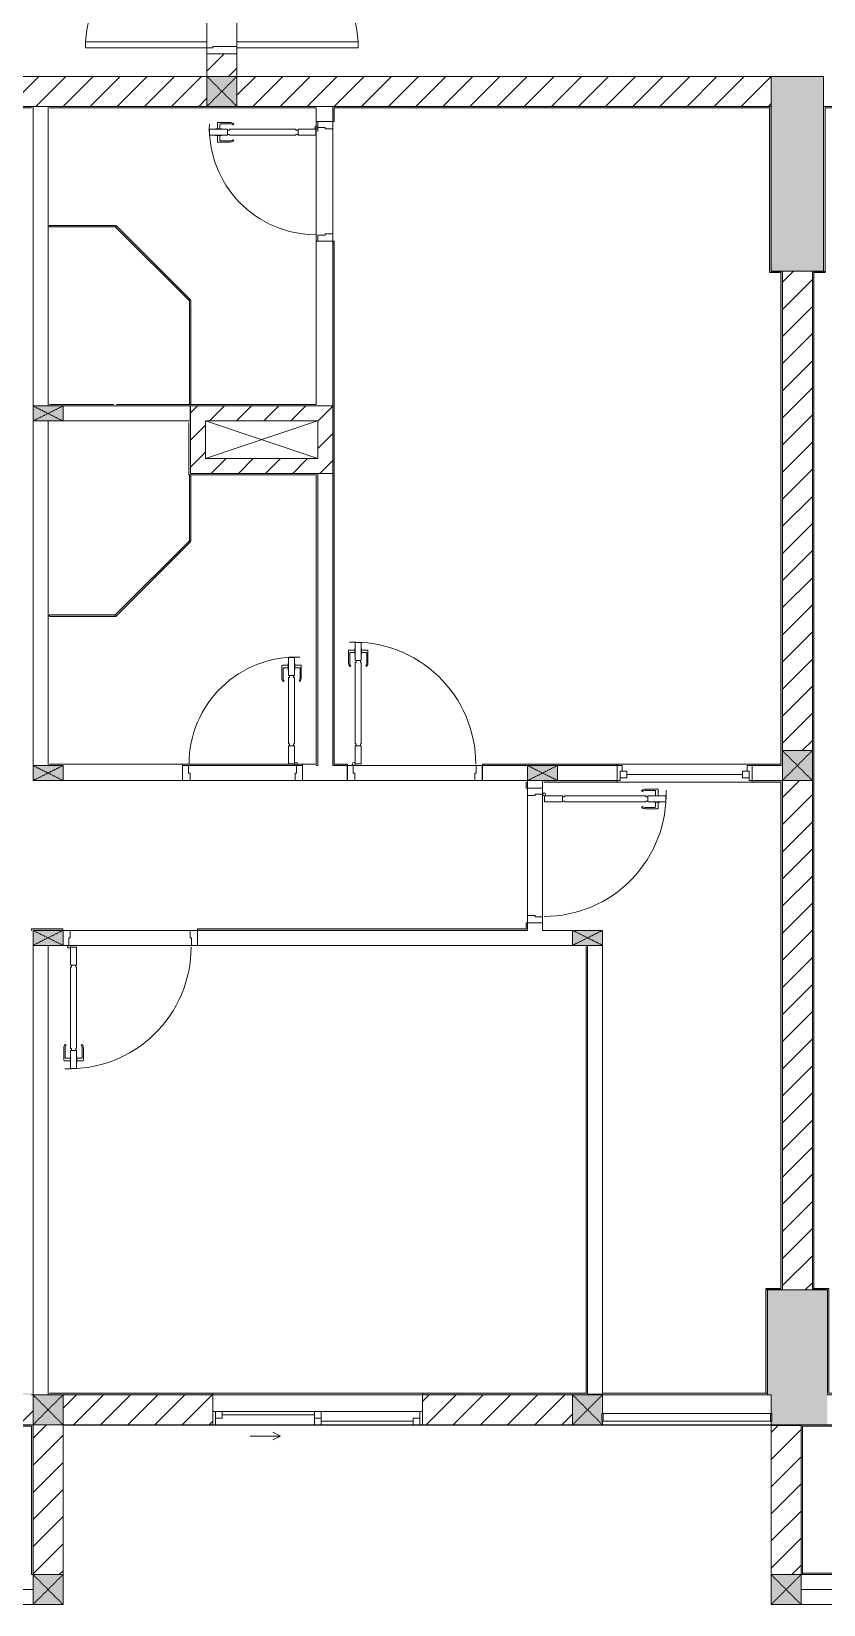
# Model space of a CAD drawing. Header units: millimetres. Extents: x 31499 to 223976, y 3719 to 80291.
# Drawn here: x 199664 to 204949, y 23337 to 33837 of the extents above; entities that cross this region are included whole.
import ezdxf

# ---------------------------------------------------------------- set-up
doc = ezdxf.new("R2010")
doc.units = ezdxf.units.MM
doc.linetypes.add('IMPORT-Dash _2_', pattern=[6, 3, -3])
for name, color, linetype, lineweight in [('0-2', 170, 'Continuous', 9), ('A-DETL-GENF-7', 170, 'Continuous', 9), ('A-DOOR-2', 170, 'Continuous', 9), ('A-DOOR-FRAM-2', 170, 'Continuous', 9), ('A-FLOR-1', 170, 'Continuous', 9), ('A-FLOR-HRAL-6', 170, 'Continuous', 9), ('A-GLAZ-5', 170, 'Continuous', 9), ('A-GLAZ-CURT-3', 170, 'Continuous', 9), ('A-WALL-1', 170, 'Continuous', 9), ('A-WALL-PATT-3', 170, 'Continuous', 9), ('A_1404_dwg-1', 170, 'Continuous', 9), ('I-WALL', 170, 'Continuous', 9), ('I-WALL-1', 170, 'Continuous', 9), ('S-COLS-1', 170, 'Continuous', 9), ('S-COLS-12', 170, 'IMPORT-Dash _2_', 9), ('S-COLS-2', 170, 'Continuous', 9), ('S-COLS-4', 170, 'Continuous', 9), ('S-COLS-HDLN-1', 170, 'IMPORT-Dash _2_', 9)]:
    doc.layers.add(name, color=color, linetype=linetype, lineweight=lineweight)
pattern_1 = [(45, (0, 0), (-90.50967, 90.50967), [])]

# ---------------------------------------------------------------- blocks, each defined once
blk = doc.blocks.new('A_1404_dwg_NCV_TKTC_KET CAU_rvt-1-TKTC_MB HOÀN THIỆN SÀN TẦNG 3-4-4819833-KeyPlan-CH2A_Tầng 3 - Tầng 8')
at = {"layer": 'S-COLS-1'}
for points in [[(107978, 32237), (108328, 32237), (108328, 33537), (107978, 33537), (107978, 33295)], [(107983, 24537), (108353, 24537), (108353, 25437), (107953, 25437), (107953, 24737), (107978, 24737), (107978, 24537)]]:
    blk.add_hatch(color=256, dxfattribs=at).paths.add_polyline_path(points)
at = {"layer": 'A-FLOR-1'}
for p, q in [((104953, 30987), (104203, 30987)), ((103253, 23337), (103253, 24535)), ((103253, 24535), (106853, 24535)), ((106853, 24535), (108053, 24535)), ((107978, 24537), (107978, 24532)), ((108053, 24535), (108178, 24535)), ((99977, 23337), (103053, 23337)), ((108178, 23337), (111253, 23337))]:
    blk.add_line(p, q, dxfattribs=at)
at = {"layer": 'S-COLS-2'}
for p, q in [((108053, 32237), (108253, 32237)), ((108253, 25437), (108053, 25437)), ((107978, 24537), (108178, 24537))]:
    blk.add_line(p, q, dxfattribs=at)
at = {"layer": 'S-COLS-2', "flags": 128}
blk.add_lwpolyline([(108328, 33337), (108328, 33537), (107978, 33537), (107978, 33337)], dxfattribs=at)
blk = doc.blocks.new('A_1404_dwg_DOOR_CW_01 CANH MO-PANEL KINH - DIW_01-900x2200-CỬA GỖ VÂN LAMINATE-553393-TKTC_MB HOÀN THIỆN SÀN TẦNG 3-4-4819840-KeyPlan-CH2A_Tầng 3 - Tầng 8')
at = {"layer": 'A-DETL-GENF-7'}
for p, q in [((46582, 38482), (46582, 38521)), ((46582, 38438), (46582, 38399)), ((46666, 38525), (46586, 38525)), ((46599, 38482), (46599, 38513)), ((46599, 38438), (46599, 38407)), ((46603, 38517), (46666, 38517)), ((46691, 38517), (46687, 38511)), ((46666, 38395), (46586, 38395)), ((46603, 38403), (46666, 38403)), ((46691, 38404), (46687, 38410))]:
    blk.add_line(p, q, dxfattribs=at)
at = {"layer": 'A-DETL-GENF-7', "flags": 128}
for points in [[(46531, 38440), (46531, 38480), (46651, 38480), (46651, 38440)], [(46610, 38482), (46610, 38480), (46571, 38480), (46571, 38482)], [(46610, 38438), (46610, 38440), (46571, 38440), (46571, 38438)], [(47207, 38474), (47207, 38480), (46665, 38480), (46665, 38474), (46651, 38474), (46651, 38446), (46665, 38446), (46665, 38440), (47207, 38440), (47207, 38446), (47221, 38446), (47221, 38474)], [(47221, 38480), (47221, 38440), (47341, 38440), (47341, 38480)]]:
    blk.add_lwpolyline(points, close=True, dxfattribs=at)
at = {"layer": 'A-DETL-GENF-7'}
blk.add_circle((47343, 38430), 10, dxfattribs=at)
for centre, radius, start, end in [((47343, 38430), 814, 90, 182), ((46586, 38521), 4, 90, 180), ((46603, 38513), 4, 90, 180), ((46666, 38480), 45, 55, 90), ((46666, 38480), 37, 55, 90), ((46586, 38399), 4, 180, 270), ((46603, 38407), 4, 180, 270), ((46666, 38440), 37, 270, 305), ((46666, 38440), 45, 270, 305)]:
    blk.add_arc(centre, radius, start, end, dxfattribs=at)
at = {"layer": 'A-DOOR-2'}
blk.add_line((47353, 38430), (47353, 38455), dxfattribs=at)
at = {"layer": 'A-DOOR-2', "flags": 128}
for points in [[(47453, 39237), (47453, 39287), (47353, 39287), (47353, 39247), (47403, 39247), (47403, 39237)], [(47453, 38387), (47453, 38437), (47403, 38437), (47403, 38427), (47353, 38427), (47353, 38387)]]:
    blk.add_lwpolyline(points, close=True, dxfattribs=at)
blk = doc.blocks.new('A_1404_dwg_DOOR_CW_01 CANH MO-PANEL KINH - DIG_02-800x2200-CỬA NHÔM KÍNH-V60-TKTC_MB HOÀN THIỆN SÀN TẦNG 3-4-4819851-KeyPlan-CH2A_Tầng 3 - Tầng 8')
at = {"layer": 'A-DETL-GENF-7'}
for p, q in [((104713, 29524), (104713, 29603)), ((104756, 29607), (104717, 29607)), ((104721, 29586), (104721, 29524)), ((104756, 29590), (104725, 29590)), ((104800, 29607), (104839, 29607)), ((104800, 29590), (104831, 29590)), ((104835, 29586), (104835, 29524)), ((104843, 29524), (104843, 29603)), ((104721, 29498), (104728, 29503)), ((104835, 29498), (104828, 29503))]:
    blk.add_line(p, q, dxfattribs=at)
at = {"layer": 'A-DETL-GENF-7', "flags": 128}
for points in [[(104756, 29579), (104758, 29579), (104758, 29619), (104756, 29619)], [(104798, 29659), (104758, 29659), (104758, 29539), (104798, 29539)], [(104800, 29579), (104798, 29579), (104798, 29619), (104800, 29619)], [(104764, 29083), (104758, 29083), (104758, 29525), (104764, 29525), (104764, 29539), (104792, 29539), (104792, 29525), (104798, 29525), (104798, 29083), (104792, 29083), (104792, 29069), (104764, 29069)], [(104758, 29069), (104798, 29069), (104798, 28949), (104758, 28949)]]:
    blk.add_lwpolyline(points, close=True, dxfattribs=at)
at = {"layer": 'A-DETL-GENF-7'}
blk.add_circle((104808, 28947), 10, dxfattribs=at)
for centre, radius, start, end in [((104808, 28947), 714, 88, 180), ((104717, 29603), 4, 90, 180), ((104758, 29524), 45, 180, 215), ((104725, 29586), 4, 90, 180), ((104758, 29524), 37, 180, 215), ((104798, 29524), 37, 325, 0), ((104831, 29586), 4, 0, 90), ((104798, 29524), 45, 325, 0), ((104839, 29603), 4, 0, 90)]:
    blk.add_arc(centre, radius, start, end, dxfattribs=at)
at = {"layer": 'A-DOOR-2'}
blk.add_line((104808, 28937), (104783, 28937), dxfattribs=at)
at = {"layer": 'A-DOOR-2', "flags": 128}
for points in [[(104051, 28837), (104051, 28937), (104091, 28937), (104091, 28887), (104101, 28887), (104101, 28837)], [(104801, 28837), (104801, 28887), (104811, 28887), (104811, 28937), (104851, 28937), (104851, 28837)]]:
    blk.add_lwpolyline(points, close=True, dxfattribs=at)
blk = doc.blocks.new('A_1404_dwg_DOOR_CW_01 CANH MO-PANEL KINH - DIW_01-900x2200-CỬA GỖ VÂN LAMINATE-V61-TKTC_MB HOÀN THIỆN SÀN TẦNG 3-4-4819852-KeyPlan-CH2A_Tầng 3 - Tầng 8')
at = {"layer": 'A-DETL-GENF-7'}
for p, q in [((103259, 27050), (103259, 26970)), ((103267, 27076), (103274, 27071)), ((103267, 26987), (103267, 27050)), ((103381, 27076), (103374, 27071)), ((103381, 26987), (103381, 27050)), ((103389, 27050), (103389, 26970)), ((103302, 26966), (103263, 26966)), ((103302, 26983), (103271, 26983)), ((103346, 26983), (103377, 26983)), ((103346, 26966), (103385, 26966))]:
    blk.add_line(p, q, dxfattribs=at)
at = {"layer": 'A-DETL-GENF-7', "flags": 128}
for points in [[(103344, 27605), (103304, 27605), (103304, 27725), (103344, 27725)], [(103338, 27591), (103344, 27591), (103344, 27049), (103338, 27049), (103338, 27035), (103310, 27035), (103310, 27049), (103304, 27049), (103304, 27591), (103310, 27591), (103310, 27605), (103338, 27605)], [(103302, 26995), (103304, 26995), (103304, 26955), (103302, 26955)], [(103304, 26915), (103344, 26915), (103344, 27035), (103304, 27035)], [(103346, 26995), (103344, 26995), (103344, 26955), (103346, 26955)]]:
    blk.add_lwpolyline(points, close=True, dxfattribs=at)
at = {"layer": 'A-DETL-GENF-7'}
blk.add_circle((103294, 27727), 10, dxfattribs=at)
for centre, radius, start, end in [((103294, 27727), 814, 268, 0), ((103304, 27050), 45, 145, 180), ((103304, 27050), 37, 145, 180), ((103271, 26987), 4, 180, 270), ((103344, 27050), 37, 0, 35), ((103377, 26987), 4, 270, 0), ((103344, 27050), 45, 0, 35), ((103263, 26970), 4, 180, 270), ((103385, 26970), 4, 270, 0)]:
    blk.add_arc(centre, radius, start, end, dxfattribs=at)
at = {"layer": 'A-DOOR-2'}
blk.add_line((103294, 27737), (103319, 27737), dxfattribs=at)
at = {"layer": 'A-DOOR-2', "flags": 128}
blk.add_lwpolyline([(103253, 27837), (103301, 27837), (103301, 27787), (103291, 27787), (103291, 27737), (103253, 27737)], dxfattribs=at)
blk.add_lwpolyline([(104151, 27837), (104151, 27737), (104111, 27737), (104111, 27787), (104101, 27787), (104101, 27837)], close=True, dxfattribs=at)
blk = doc.blocks.new('A_1404_dwg_M_Fixed - 900 x 1400-901191-TKTC_MB HOÀN THIỆN SÀN TẦNG 3-4-4819853-KeyPlan-CH2A_Tầng 3 - Tầng 8')
at = {"layer": 'A-GLAZ-5'}
blk.add_line((107014, 28878), (107788, 28878), dxfattribs=at)
at = {"layer": 'A-GLAZ-5', "flags": 128}
for points in [[(106983, 28900), (106983, 28937), (106951, 28937)], [(106951, 28837), (106970, 28837), (106970, 28900), (107014, 28900), (107014, 28856), (106970, 28856)], [(107832, 28856), (107788, 28856), (107788, 28900), (107832, 28900), (107832, 28837), (107849, 28837)], [(107819, 28900), (107819, 28937), (107851, 28937)]]:
    blk.add_lwpolyline(points, dxfattribs=at)
blk = doc.blocks.new('A_1404_dwg_Railing - 50 x 10mm-901205-TKTC_MB HOÀN THIỆN SÀN TẦNG 3-4-4819863-KeyPlan-CH2A_Tầng 3 - Tầng 8')
at = {"layer": 'A-FLOR-HRAL-6', "flags": 128}
blk.add_lwpolyline([(107983, 24612), (107983, 24562), (107973, 24562), (107973, 24612)], close=True, dxfattribs=at)
blk = doc.blocks.new('A_1404_dwg_Railing - 50 x 10mm-901205-TKTC_MB HOÀN THIỆN SÀN TẦNG 3-4-V108-KeyPlan-CH2A_Tầng 3 - Tầng 8')
at = {"layer": 'A-FLOR-HRAL-6'}
blk.add_line((106848, 24562), (106848, 24612), dxfattribs=at)
at = {"layer": 'A-FLOR-HRAL-6', "flags": 128}
blk.add_lwpolyline([(106858, 24612), (106858, 24562), (106848, 24562)], dxfattribs=at)
blk = doc.blocks.new('A_1404_dwg_Railing - Railing-883257-TKTC_MB HOÀN THIỆN SÀN TẦNG 3-4-4819864-KeyPlan-CH2A_Tầng 3 - Tầng 8')
at = {"layer": 'A-FLOR-HRAL-6'}
for p, q in [((107973, 24612), (106858, 24612)), ((106858, 24562), (107973, 24562))]:
    blk.add_line(p, q, dxfattribs=at)
for name in ['A_1404_dwg_Railing - 50 x 10mm-901205-TKTC_MB HOÀN THIỆN SÀN TẦNG 3-4-V108-KeyPlan-CH2A_Tầng 3 - Tầng 8', 'A_1404_dwg_Railing - 50 x 10mm-901205-TKTC_MB HOÀN THIỆN SÀN TẦNG 3-4-4819863-KeyPlan-CH2A_Tầng 3 - Tầng 8']:
    blk.add_blockref(name, (0, 0))
blk = doc.blocks.new('A_1404_dwg_System Panel - Glazed-588850-TKTC_MB HOÀN THIỆN SÀN TẦNG 3-4-4819877-KeyPlan-CH2A_Tầng 3 - Tầng 8')
at = {"layer": 'A-GLAZ-CURT-3'}
blk.add_hatch(color=256, dxfattribs=at).paths.add_polyline_path([(103602, 32532), (103605, 32537), (103602, 32542), (103163, 32542), (103163, 32532)])
blk.add_line((103163, 32532), (103603, 32532), dxfattribs=at)
at = {"layer": 'A-GLAZ-CURT-3', "flags": 128}
blk.add_lwpolyline([(103605, 32542), (103163, 32542), (103163, 32532)], dxfattribs=at)
blk = doc.blocks.new('A_1404_dwg_System Panel - Glazed-580250-TKTC_MB HOÀN THIỆN SÀN TẦNG 3-4-4819878-KeyPlan-CH2A_Tầng 3 - Tầng 8')
at = {"layer": 'A-GLAZ-CURT-3'}
blk.add_hatch(color=256, dxfattribs=at).paths.add_polyline_path([(104097, 32038), (104103, 32047), (103605, 32537), (103605, 32530), (104096, 32039)])
blk.add_line((103602, 32533), (104096, 32039), dxfattribs=at)
at = {"layer": 'A-GLAZ-CURT-3', "flags": 128}
blk.add_lwpolyline([(104104, 32045), (103609, 32540), (103602, 32533)], dxfattribs=at)
blk = doc.blocks.new('A_1404_dwg_System Panel - Glazed-901202-TKTC_MB HOÀN THIỆN SÀN TẦNG 3-4-4819879-KeyPlan-CH2A_Tầng 3 - Tầng 8')
at = {"layer": 'A-GLAZ-CURT-3'}
blk.add_hatch(color=256, dxfattribs=at).paths.add_polyline_path([(104106, 31347), (104101, 32041), (104096, 32038), (104096, 31347), (104104, 31347)])
at = {"layer": 'A-GLAZ-CURT-3', "flags": 128}
blk.add_lwpolyline([(104096, 32041), (104096, 31347), (104106, 31347), (104106, 32041)], close=True, dxfattribs=at)
blk = doc.blocks.new('A_1404_dwg_System Panel - Glazed-901203-TKTC_MB HOÀN THIỆN SÀN TẦNG 3-4-4819880-KeyPlan-CH2A_Tầng 3 - Tầng 8')
at = {"layer": 'A-GLAZ-CURT-3'}
blk.add_hatch(color=256, dxfattribs=at).paths.add_polyline_path([(103602, 29932), (103603, 29937), (103599, 29942), (103163, 29942), (103163, 29932), (103599, 29932)])
blk.add_line((103163, 29932), (103603, 29932), dxfattribs=at)
at = {"layer": 'A-GLAZ-CURT-3', "flags": 128}
blk.add_lwpolyline([(103601, 29942), (103163, 29942), (103163, 29932)], dxfattribs=at)
blk = doc.blocks.new('A_1404_dwg_System Panel - Glazed-580253-TKTC_MB HOÀN THIỆN SÀN TẦNG 3-4-4819881-KeyPlan-CH2A_Tầng 3 - Tầng 8')
at = {"layer": 'A-GLAZ-CURT-3'}
blk.add_hatch(color=256, dxfattribs=at).paths.add_polyline_path([(103606, 29933), (104101, 30435), (104096, 30437), (103603, 29937)])
blk.add_line((103606, 29933), (104104, 30431), dxfattribs=at)
at = {"layer": 'A-GLAZ-CURT-3', "flags": 128}
blk.add_lwpolyline([(104096, 30437), (103599, 29940), (103606, 29933)], dxfattribs=at)
blk = doc.blocks.new('A_1404_dwg_System Panel - Glazed-901204-TKTC_MB HOÀN THIỆN SÀN TẦNG 3-4-4819882-KeyPlan-CH2A_Tầng 3 - Tầng 8')
at = {"layer": 'A-GLAZ-CURT-3'}
blk.add_hatch(color=256, dxfattribs=at).paths.add_polyline_path([(104104, 30435), (104106, 30435), (104103, 30877), (104096, 30877), (104101, 30435), (104103, 30435)])
at = {"layer": 'A-GLAZ-CURT-3', "flags": 128}
blk.add_lwpolyline([(104106, 30435), (104106, 30877), (104096, 30877), (104096, 30435)], close=True, dxfattribs=at)
blk = doc.blocks.new('A_1404_dwg_G1_SOF - BO TRU - 100x200-746114-TKTC_MB HOÀN THIỆN SÀN TẦNG 3-4-4819846-KeyPlan-CH2A_Tầng 3 - Tầng 8')
at = {"layer": 'S-COLS-1'}
blk.add_hatch(color=256, dxfattribs=at).paths.add_polyline_path([(49953, 40037), (49953, 40237), (49853, 40237), (49853, 40037)])
at = {"layer": 'S-COLS-1', "flags": 128}
blk.add_lwpolyline([(49853, 40037), (49853, 40237), (49953, 40237), (49953, 40037)], close=True, dxfattribs=at)
at = {"layer": 'S-COLS-HDLN-1'}
for p, q in [((49953, 40037), (49853, 40237)), ((49853, 40037), (49953, 40237))]:
    blk.add_line(p, q, dxfattribs=at)
blk = doc.blocks.new('A_1404_dwg_DOOR_CW_01 CANH MO-PANEL KINH - DIG_01-900x2200-CỬA NHÔM KÍNH-901226-TKTC_MB HOÀN THIỆN SÀN TẦNG 3-4-4819905-KeyPlan-CH2A_Tầng 3 - Tầng 8')
at = {"layer": 'A-DETL-GENF-7'}
for p, q in [((37873, 26676), (37879, 26671)), ((37986, 26676), (37980, 26671)), ((37865, 26650), (37865, 26570)), ((37908, 26566), (37869, 26566)), ((37873, 26587), (37873, 26650)), ((37908, 26583), (37877, 26583)), ((37952, 26583), (37983, 26583)), ((37952, 26566), (37991, 26566)), ((37987, 26587), (37987, 26650)), ((37995, 26650), (37995, 26570))]:
    blk.add_line(p, q, dxfattribs=at)
at = {"layer": 'A-DETL-GENF-7', "flags": 128}
for points in [[(37910, 27205), (37950, 27205), (37950, 27325), (37910, 27325)], [(37916, 27191), (37910, 27191), (37910, 26649), (37916, 26649), (37916, 26635), (37944, 26635), (37944, 26649), (37950, 26649), (37950, 27191), (37944, 27191), (37944, 27205), (37916, 27205)], [(37908, 26595), (37910, 26595), (37910, 26555), (37908, 26555)], [(37950, 26515), (37910, 26515), (37910, 26635), (37950, 26635)], [(37952, 26595), (37950, 26595), (37950, 26555), (37952, 26555)]]:
    blk.add_lwpolyline(points, close=True, dxfattribs=at)
at = {"layer": 'A-DETL-GENF-7'}
blk.add_circle((37960, 27327), 10, dxfattribs=at)
for centre, radius, start, end in [((37960, 27327), 814, 180, 272), ((37910, 26650), 45, 145, 180), ((37910, 26650), 37, 145, 180), ((37950, 26650), 37, 0, 35), ((37950, 26650), 45, 0, 35), ((37869, 26570), 4, 180, 270), ((37877, 26587), 4, 180, 270), ((37983, 26587), 4, 270, 0), ((37991, 26570), 4, 270, 0)]:
    blk.add_arc(centre, radius, start, end, dxfattribs=at)
at = {"layer": 'A-DOOR-2'}
blk.add_line((37960, 27337), (37935, 27337), dxfattribs=at)
at = {"layer": 'A-DOOR-2', "flags": 128}
for points in [[(37153, 27437), (37103, 27437), (37103, 27337), (37143, 27337), (37143, 27387), (37153, 27387)], [(38003, 27437), (37953, 27437), (37953, 27387), (37963, 27387), (37963, 27337), (38003, 27337)]]:
    blk.add_lwpolyline(points, close=True, dxfattribs=at)
blk = doc.blocks.new('A_1404_dwg_NCV_TKTC_TANG 3 - 4_rvt-1-TKTC_MB HOÀN THIỆN SÀN TẦNG 3-4-4819943-KeyPlan-CH2A_Tầng 3 - Tầng 8')
at = {"layer": 'A-WALL-PATT-3'}
h = blk.add_hatch(color=256, dxfattribs=at)
h.paths.add_polyline_path([(100138, 33327), (100278, 33327), (100278, 33337), (100128, 33337), (100128, 33327)])
h.paths.add_polyline_path([(103053, 33327), (103053, 33337), (101368, 33337), (101368, 33327), (102903, 33327)])
h = blk.add_hatch(color=256, dxfattribs=at)
h.paths.add_polyline_path([(105053, 28937), (105063, 28937), (105063, 32437), (105053, 32437), (105053, 28947)])
h.paths.add_polyline_path([(105053, 33237), (105063, 33237), (105063, 33337), (105053, 33337), (105053, 33295)])
for points in [[(107968, 33327), (107978, 33327), (107978, 33337), (105063, 33337), (105063, 33327)], [(107978, 32227), (107978, 33327), (107968, 33327), (107968, 32227)], [(107978, 32227), (108043, 32227), (108043, 32237), (107978, 32237)], [(108043, 28937), (108053, 28937), (108053, 32237), (108043, 32237), (108043, 28947)], [(108253, 25447), (108263, 25447), (108263, 32237), (108253, 32237), (108253, 28837)], [(108338, 32227), (108338, 32237), (108263, 32237), (108263, 32227), (108328, 32227)], [(108053, 25437), (108053, 28837), (108043, 28837), (108043, 25437)], [(106743, 24737), (106753, 24737), (106753, 27737), (106743, 27737), (106743, 24747)], [(108043, 25437), (108043, 25447), (107943, 25447), (107943, 25437), (107978, 25437)], [(107953, 24747), (107953, 25437), (107943, 25437), (107943, 24747)], [(108253, 25437), (108353, 25437), (108353, 25447), (108253, 25447)], [(103043, 23537), (103053, 23537), (103053, 24537), (103043, 24537), (103043, 24527)], [(108188, 23537), (108188, 24527), (108178, 24527), (108178, 23537)]]:
    blk.add_hatch(color=256, dxfattribs=at).paths.add_polyline_path(points)
h = blk.add_hatch(color=256, dxfattribs=at)
h.paths.add_polyline_path([(105151, 28937), (105151, 28947), (105063, 28947), (105063, 28937)])
h.paths.add_polyline_path([(108043, 28937), (108043, 28947), (107851, 28947), (107851, 28937)])
h.paths.add_polyline_path([(106051, 28937), (106951, 28937), (106951, 28947), (106051, 28947)])
h = blk.add_hatch(color=256, dxfattribs=at)
h.paths.add_polyline_path([(106353, 27837), (106353, 27887), (106343, 27887), (106343, 27837)])
h.paths.add_polyline_path([(106353, 28787), (106353, 28827), (106343, 28827), (106343, 28787)])
h = blk.add_hatch(color=256, dxfattribs=at)
h.paths.add_polyline_path([(106553, 28827), (106951, 28827), (106951, 28837), (106453, 28837), (106453, 28827)])
h.paths.add_polyline_path([(108043, 28827), (108043, 28837), (107851, 28837), (107851, 28827), (107978, 28827)])
h = blk.add_hatch(color=256, dxfattribs=at)
h.paths.add_polyline_path([(103053, 27837), (103251, 27837), (103251, 27847), (103043, 27847), (103043, 27837)])
h.paths.add_polyline_path([(104151, 27837), (106343, 27837), (106343, 27847), (104151, 27847)])
h = blk.add_hatch(color=256, dxfattribs=at)
h.paths.add_polyline_path([(102878, 24737), (103043, 24737), (103043, 24747), (102878, 24747)])
h.paths.add_polyline_path([(100378, 24737), (100378, 24747), (100153, 24747), (100153, 24737), (100163, 24737)])
h = blk.add_hatch(color=256, dxfattribs=at)
h.paths.add_polyline_path([(104253, 24737), (104253, 24747), (103153, 24747), (103153, 24737), (103902, 24737)])
h.paths.add_polyline_path([(106743, 24737), (106743, 24747), (105653, 24747), (105653, 24737), (106653, 24737)])
h = blk.add_hatch(color=256, dxfattribs=at)
h.paths.add_polyline_path([(99978, 24527), (100378, 24527), (100378, 24537), (99978, 24537)])
h.paths.add_polyline_path([(103043, 24527), (103043, 24537), (102878, 24537), (102878, 24527)])
h = blk.add_hatch(color=256, dxfattribs=at)
h.paths.add_polyline_path([(108501, 24527), (108578, 24527), (108578, 24537), (108178, 24537), (108178, 24527), (108402, 24527)])
h.paths.add_polyline_path([(111078, 24527), (111243, 24527), (111243, 24537), (111078, 24537)])
at = {"layer": 'A-FLOR-1'}
for p, q in [((105053, 33187), (105053, 32487)), ((103153, 32537), (103163, 32537)), ((103163, 29937), (103153, 29937)), ((104811, 28937), (104091, 28937)), ((105191, 28937), (106011, 28937)), ((106001, 28837), (105201, 28837)), ((106453, 27927), (106453, 28747)), ((103301, 27837), (104101, 27837)), ((104111, 27737), (103291, 27737)), ((103043, 24737), (103053, 24737))]:
    blk.add_line(p, q, dxfattribs=at)
at = {"layer": 'A-FLOR-1', "flags": 128}
blk.add_lwpolyline([(104103, 31227), (104103, 31237), (104101, 31237)], dxfattribs=at)
for points in [[(104801, 28837), (104101, 28837)], [(106353, 27937), (106353, 28737)]]:
    blk.add_lwpolyline(points, close=True, dxfattribs=at)
at = {"layer": 'A-WALL-1'}
for p, q in [((105053, 33337), (104953, 33337)), ((105053, 33237), (105053, 33337)), ((104953, 33237), (105053, 33237)), ((105053, 33187), (105053, 32487)), ((105053, 32437), (104953, 32437)), ((105053, 31337), (105053, 32437)), ((104953, 31337), (105053, 31337)), ((103053, 31237), (103053, 28937)), ((103153, 28937), (103153, 31237)), ((104051, 28837), (104051, 28937)), ((104851, 28937), (104851, 28837)), ((105151, 28937), (105063, 28937)), ((105151, 28837), (105151, 28937)), ((105191, 28937), (106011, 28937)), ((106051, 28937), (106051, 28837)), ((106353, 28937), (106051, 28937)), ((106951, 28937), (106553, 28937)), ((106951, 28837), (106951, 28937)), ((107851, 28937), (107851, 28837)), ((108043, 28937), (107851, 28937)), ((108053, 28937), (108043, 28937)), ((108053, 28837), (108053, 28937)), ((103253, 28837), (104051, 28837)), ((104801, 28837), (104101, 28837)), ((104851, 28837), (105151, 28837)), ((106001, 28837), (105201, 28837)), ((106051, 28837), (106353, 28837)), ((106353, 28837), (106353, 28827)), ((106353, 28827), (106353, 28787)), ((106353, 28787), (106453, 28787)), ((106453, 28827), (106453, 28837)), ((106453, 28787), (106453, 28827)), ((106553, 28837), (106951, 28837)), ((107851, 28837), (108043, 28837)), ((108043, 28837), (108053, 28837)), ((103301, 27837), (104101, 27837)), ((104151, 27837), (104151, 27737)), ((106343, 27837), (106353, 27837)), ((106453, 27887), (106353, 27887)), ((106453, 27837), (106453, 27887)), ((106653, 27837), (106453, 27837)), ((103053, 27737), (103053, 24737)), ((103153, 24737), (103153, 27737)), ((104111, 27737), (103291, 27737)), ((104151, 27737), (106653, 27737)), ((103053, 24737), (103153, 24737))]:
    blk.add_line(p, q, dxfattribs=at)
at = {"layer": 'A-WALL-1', "flags": 128}
for points in [[(103153, 31337), (103153, 33337), (103053, 33337), (103053, 31337)], [(103253, 31237), (104101, 31237), (104101, 31337), (103253, 31337)], [(105063, 28937), (105053, 28937), (105053, 30887), (104953, 30887), (104953, 28937), (104943, 28937)], [(106353, 27887), (106353, 27837), (106343, 27837), (104151, 27837)], [(106753, 27737), (106753, 24742), (106853, 24742), (106853, 27737)], [(106853, 24612), (106853, 24737), (107978, 24737), (107978, 24612)], [(107978, 24562), (107978, 24537), (106853, 24537), (106853, 24562)]]:
    blk.add_lwpolyline(points, dxfattribs=at)
at = {"layer": 'I-WALL'}
for p, q in [((105053, 33337), (105053, 33237)), ((104943, 32437), (104943, 33237)), ((105053, 32437), (105053, 31337)), ((104051, 28947), (104851, 28947)), ((105063, 28937), (105151, 28937)), ((106051, 28937), (106353, 28937)), ((106553, 28937), (106951, 28937)), ((106951, 28947), (107851, 28947)), ((107851, 28937), (108043, 28937)), ((106353, 28787), (106353, 28827)), ((106951, 28837), (106553, 28837)), ((107851, 28827), (106951, 28827)), ((108043, 28837), (107851, 28837)), ((104151, 27837), (106343, 27837)), ((106353, 27837), (106353, 27887)), ((104253, 24747), (105653, 24747)), ((105653, 24737), (104253, 24737)), ((106853, 24747), (107943, 24747)), ((106853, 24742), (106853, 24737)), ((107953, 24737), (107953, 24747)), ((108188, 23547), (111243, 23547)), ((111243, 23537), (108188, 23537))]:
    blk.add_line(p, q, dxfattribs=at)
at = {"layer": 'I-WALL-1'}
for p, q in [((104413, 33337), (104213, 33337)), ((103153, 31347), (103153, 31337)), ((103593, 31347), (103163, 31347)), ((104096, 31347), (103609, 31347)), ((104106, 31347), (104096, 31347)), ((104093, 31227), (104093, 30877)), ((104096, 30877), (104103, 30877)), ((108053, 28937), (108053, 29037)), ((108253, 29037), (108253, 28837)), ((103153, 28947), (103153, 28937)), ((108043, 28937), (108053, 28937)), ((106453, 28837), (106453, 28827)), ((106753, 24737), (106753, 27737)), ((103153, 24747), (103153, 24737)), ((103153, 24737), (103253, 24737))]:
    blk.add_line(p, q, dxfattribs=at)
at = {"layer": 'I-WALL-1', "flags": 128}
for points in [[(103053, 33327), (103053, 33337), (101368, 33337), (101368, 33327), (103043, 33327)], [(104213, 33337), (103153, 33337), (103153, 33327)], [(103163, 33327), (104943, 33327), (104943, 33237), (104953, 33237)], [(104953, 33337), (104943, 33337), (104413, 33337)], [(108053, 29037), (108053, 32237), (108043, 32237), (107978, 32237), (107978, 33327), (107978, 33337), (105063, 33337), (105053, 33337)], [(105053, 33237), (105063, 33237), (105063, 33327), (107968, 33327), (107968, 32227), (107978, 32227), (108043, 32227), (108043, 28947), (107851, 28947), (107851, 28937)], [(108253, 28837), (108253, 25447), (108253, 25437), (108353, 25437), (108353, 24747), (108353, 24737), (108578, 24737), (108578, 24747), (108363, 24747), (108363, 25447), (108353, 25447), (108263, 25447), (108263, 32227), (108338, 32227), (108338, 32237), (108338, 33327), (110013, 33327), (110013, 33337), (108328, 33337), (108328, 33327), (108328, 32237)], [(104953, 32437), (104943, 32437), (104943, 31347), (104106, 31347)], [(105151, 28937), (105151, 28947), (105063, 28947), (105063, 32437), (105053, 32437)], [(108328, 32237), (108263, 32237), (108253, 32237), (108253, 29037)], [(103253, 31337), (104943, 31337), (104953, 31337)], [(105053, 31337), (105053, 28937), (105063, 28937)], [(104943, 28937), (104953, 28937), (104953, 30887), (104943, 30887), (104103, 30887), (104103, 31227)], [(104106, 30877), (104943, 30877), (104943, 28947), (104851, 28947), (104851, 28937)], [(104051, 28937), (104051, 28947), (103163, 28947)], [(106951, 28937), (106951, 28947), (106051, 28947), (106051, 28937)], [(106343, 28827), (106343, 28787), (106353, 28787)], [(106463, 28827), (106951, 28827), (106951, 28837)], [(107851, 28837), (107851, 28827), (108043, 28827), (108043, 25447), (107943, 25447), (107943, 25437), (107943, 24747), (107953, 24747), (107953, 25437), (108043, 25437), (108053, 25437), (108053, 28837), (108043, 28837)], [(103251, 27837), (103251, 27847), (103043, 27847), (103043, 27837)], [(106353, 27887), (106343, 27887), (106343, 27847), (104151, 27847), (104151, 27837)], [(106743, 27727), (106743, 24747), (105653, 24747), (105653, 24737), (106653, 24737)], [(103253, 24737), (104253, 24737), (104253, 24747), (103163, 24747)], [(106653, 24737), (106743, 24737), (106753, 24737)]]:
    blk.add_lwpolyline(points, dxfattribs=at)
for points in [[(103043, 24527), (103043, 23537), (103053, 23537), (103053, 24537), (103043, 24537), (102878, 24537), (102878, 24527)], [(108188, 23537), (108188, 24527), (108578, 24527), (108578, 24537), (108178, 24537), (108178, 24527), (108178, 23537)]]:
    blk.add_lwpolyline(points, close=True, dxfattribs=at)
for name, p, rotation in [('A_1404_dwg_DOOR_CW_01 CANH MO-PANEL KINH - DIG_02-800x2200-CỬA NHÔM KÍNH-V60-TKTC_MB HOÀN THIỆN SÀN TẦNG 3-4-4819851-KeyPlan-CH2A_Tầng 3 - Tầng 8', (133890, -71614), 90), ('A_1404_dwg_G1_SOF - BO TRU - 100x200-746114-TKTC_MB HOÀN THIỆN SÀN TẦNG 3-4-4819846-KeyPlan-CH2A_Tầng 3 - Tầng 8', (143290, -18616), 90), ('A_1404_dwg_DOOR_CW_01 CANH MO-PANEL KINH - DIW_01-900x2200-CỬA GỖ VÂN LAMINATE-553393-TKTC_MB HOÀN THIỆN SÀN TẦNG 3-4-4819840-KeyPlan-CH2A_Tầng 3 - Tầng 8', (66763, 76290), 270), ('A_1404_dwg_G1_SOF - BO TRU - 100x200-746114-TKTC_MB HOÀN THIỆN SÀN TẦNG 3-4-4819846-KeyPlan-CH2A_Tầng 3 - Tầng 8', (143290, -21016), 90), ('A_1404_dwg_G1_SOF - BO TRU - 100x200-746114-TKTC_MB HOÀN THIỆN SÀN TẦNG 3-4-4819846-KeyPlan-CH2A_Tầng 3 - Tầng 8', (146590, -21016), 90), ('A_1404_dwg_DOOR_CW_01 CANH MO-PANEL KINH - DIG_01-900x2200-CỬA NHÔM KÍNH-901226-TKTC_MB HOÀN THIỆN SÀN TẦNG 3-4-4819905-KeyPlan-CH2A_Tầng 3 - Tầng 8', (133790, -9216), 90), ('A_1404_dwg_G1_SOF - BO TRU - 100x200-746114-TKTC_MB HOÀN THIỆN SÀN TẦNG 3-4-4819846-KeyPlan-CH2A_Tầng 3 - Tầng 8', (143290, -22116), 90), ('A_1404_dwg_G1_SOF - BO TRU - 100x200-746114-TKTC_MB HOÀN THIỆN SÀN TẦNG 3-4-4819846-KeyPlan-CH2A_Tầng 3 - Tầng 8', (146890, -22116), 90)]:
    blk.add_blockref(name, p, dxfattribs=dict(rotation=rotation))
for name in ['A_1404_dwg_System Panel - Glazed-588850-TKTC_MB HOÀN THIỆN SÀN TẦNG 3-4-4819877-KeyPlan-CH2A_Tầng 3 - Tầng 8', 'A_1404_dwg_System Panel - Glazed-580250-TKTC_MB HOÀN THIỆN SÀN TẦNG 3-4-4819878-KeyPlan-CH2A_Tầng 3 - Tầng 8', 'A_1404_dwg_System Panel - Glazed-901202-TKTC_MB HOÀN THIỆN SÀN TẦNG 3-4-4819879-KeyPlan-CH2A_Tầng 3 - Tầng 8', 'A_1404_dwg_System Panel - Glazed-901204-TKTC_MB HOÀN THIỆN SÀN TẦNG 3-4-4819882-KeyPlan-CH2A_Tầng 3 - Tầng 8', 'A_1404_dwg_System Panel - Glazed-580253-TKTC_MB HOÀN THIỆN SÀN TẦNG 3-4-4819881-KeyPlan-CH2A_Tầng 3 - Tầng 8', 'A_1404_dwg_System Panel - Glazed-901203-TKTC_MB HOÀN THIỆN SÀN TẦNG 3-4-4819880-KeyPlan-CH2A_Tầng 3 - Tầng 8', 'A_1404_dwg_DOOR_CW_01 CANH MO-PANEL KINH - DIG_02-800x2200-CỬA NHÔM KÍNH-V60-TKTC_MB HOÀN THIỆN SÀN TẦNG 3-4-4819851-KeyPlan-CH2A_Tầng 3 - Tầng 8', 'A_1404_dwg_M_Fixed - 900 x 1400-901191-TKTC_MB HOÀN THIỆN SÀN TẦNG 3-4-4819853-KeyPlan-CH2A_Tầng 3 - Tầng 8', 'A_1404_dwg_DOOR_CW_01 CANH MO-PANEL KINH - DIW_01-900x2200-CỬA GỖ VÂN LAMINATE-V61-TKTC_MB HOÀN THIỆN SÀN TẦNG 3-4-4819852-KeyPlan-CH2A_Tầng 3 - Tầng 8', 'A_1404_dwg_Railing - Railing-883257-TKTC_MB HOÀN THIỆN SÀN TẦNG 3-4-4819864-KeyPlan-CH2A_Tầng 3 - Tầng 8']:
    blk.add_blockref(name, (0, 0))
blk = doc.blocks.new('A_1404_dwg_1_FAMILY RVT - W01-WxH 1400x1400xmm-389822-TKTC_MB HOÀN THIỆN SÀN TẦNG 3-4-V116-KeyPlan-CH2A_Tầng 3 - Tầng 8')
at = {"layer": 'A-GLAZ-5'}
for p, q in [((53453, 67435), (53253, 67435)), ((53453, 67416), (53364, 67416)), ((53430, 67372), (53430, 66758)), ((53386, 66713), (53386, 66099)), ((53408, 66713), (53408, 66758)), ((53453, 66758), (53453, 66713)), ((53529, 66487), (53529, 66284)), ((53453, 66054), (53364, 66054))]:
    blk.add_line(p, q, dxfattribs=at)
at = {"layer": 'A-GLAZ-5', "flags": 128}
for points in [[(53253, 66035), (53453, 66035), (53453, 67435), (53453, 67372)], [(53364, 67435), (53364, 67416), (53364, 66758), (53364, 66713), (53364, 66099), (53364, 66035)], [(53364, 66758), (53453, 66758), (53453, 67372), (53408, 67372), (53408, 67416)], [(53364, 66713), (53453, 66713), (53453, 66054), (53453, 66035)], [(53554, 66436), (53529, 66487), (53503, 66436)], [(53408, 66054), (53408, 66099), (53364, 66099)]]:
    blk.add_lwpolyline(points, dxfattribs=at)
blk = doc.blocks.new('A_1404_dwg_FD_07 - FD_07-1700x2200-CỬA ĐI 2 CÁNH-910693-TKTC_MB HOÀN THIỆN SÀN TẦNG 3-4-4819967-KeyPlan-CH2A_Tầng 3 - Tầng 8')
at = {"layer": 'A-DETL-GENF-7', "flags": 128}
for points in [[(103403, 35347), (104213, 35347), (104213, 35307), (103403, 35307)], [(105223, 35347), (104413, 35347), (104413, 35307), (105223, 35307)], [(103403, 33727), (104213, 33727), (104213, 33767), (103403, 33767)], [(105223, 33727), (104413, 33727), (104413, 33767), (105223, 33767)]]:
    blk.add_lwpolyline(points, close=True, dxfattribs=at)
at = {"layer": 'A-DETL-GENF-7'}
for centre, start, end in [((104213, 35347), 182.8306, 270), ((104413, 35347), 270, 357.1694), ((104213, 33727), 90, 177.1694), ((104413, 33727), 2.8306, 90)]:
    blk.add_arc(centre, 810, start, end, dxfattribs=at)
at = {"layer": 'A-DOOR-2'}
for p, q in [((104213, 33727), (104213, 35347)), ((104413, 35337), (104413, 33737))]:
    blk.add_line(p, q, dxfattribs=at)
at = {"layer": 'A-DOOR-FRAM-2', "flags": 128}
for points in [[(104253, 35347), (104253, 35337), (104413, 35337), (104413, 35387), (104213, 35387), (104213, 35347)], [(104253, 33727), (104213, 33727), (104213, 33687), (104413, 33687), (104413, 33737), (104253, 33737)]]:
    blk.add_lwpolyline(points, close=True, dxfattribs=at)
blk = doc.blocks.new('A_1404_dwg_G1_SOF - BO TRU - 200x200-3054293-TKTC_MB HOÀN THIỆN SÀN TẦNG 3-4-4819986-KeyPlan-CH2A_Tầng 3 - Tầng 8')
at = {"layer": 'S-COLS-12'}
blk.add_hatch(color=256, dxfattribs=at).paths.add_polyline_path([(42403, 17237), (42403, 17437), (42203, 17437), (42203, 17237)])
at = {"layer": 'S-COLS-4', "flags": 128}
blk.add_lwpolyline([(42403, 17437), (42203, 17437), (42203, 17237), (42403, 17237)], close=True, dxfattribs=at)
at = {"layer": 'S-COLS-HDLN-1'}
for p, q in [((42403, 17437), (42203, 17237)), ((42203, 17437), (42403, 17237))]:
    blk.add_line(p, q, dxfattribs=at)
blk = doc.blocks.new('A_1404_dwg_G1_SOF - BO TRU - 200x200-V19-TKTC_MB HOÀN THIỆN SÀN TẦNG 3-4-4819998-KeyPlan-CH2A_Tầng 3 - Tầng 8')
at = {"layer": 'S-COLS-12'}
blk.add_hatch(color=256, dxfattribs=at).paths.add_polyline_path([(98648, 24537), (98652, 24537), (98648, 24562), (98648, 24737), (98453, 24737), (98453, 24537)])
at = {"layer": 'S-COLS-4', "flags": 128}
for points in [[(98453, 24737), (98453, 24537), (98653, 24537), (98653, 24562)], [(98653, 24612), (98653, 24737), (98553, 24737)]]:
    blk.add_lwpolyline(points, dxfattribs=at)
at = {"layer": 'S-COLS-HDLN-1'}
for p, q in [((98653, 24737), (98453, 24537)), ((98453, 24737), (98653, 24537))]:
    blk.add_line(p, q, dxfattribs=at)
blk = doc.blocks.new('A_1404_dwg_G1_SOF - BO TRU - 200x200-V12-TKTC_MB HOÀN THIỆN SÀN TẦNG 3-4-4819991-KeyPlan-CH2A_Tầng 3 - Tầng 8')
at = {"layer": 'S-COLS-12'}
blk.add_hatch(color=256, dxfattribs=at).paths.add_polyline_path([(42053, 20337), (42053, 20537), (41853, 20537), (41853, 20337)])
at = {"layer": 'S-COLS-4', "flags": 128}
blk.add_lwpolyline([(42053, 20337), (42053, 20537), (41853, 20537), (41853, 20337)], dxfattribs=at)
at = {"layer": 'S-COLS-HDLN-1'}
for p, q in [((42053, 20537), (41853, 20337)), ((41853, 20537), (42053, 20337))]:
    blk.add_line(p, q, dxfattribs=at)
blk = doc.blocks.new('A_1404_dwg_G1_SOF - BO TRU - 200x200-V32-TKTC_MB HOÀN THIỆN SÀN TẦNG 3-4-4820011-KeyPlan-CH2A_Tầng 3 - Tầng 8')
at = {"layer": 'S-COLS-12'}
blk.add_hatch(color=256, dxfattribs=at).paths.add_polyline_path([(52853, 28837), (52853, 29037), (52653, 29037), (52653, 28837)])
at = {"layer": 'S-COLS-4'}
for p, q in [((52853, 29037), (52653, 29037)), ((52653, 28837), (52853, 28837))]:
    blk.add_line(p, q, dxfattribs=at)
at = {"layer": 'S-COLS-HDLN-1'}
for p, q in [((52853, 29037), (52653, 28837)), ((52653, 29037), (52853, 28837))]:
    blk.add_line(p, q, dxfattribs=at)
blk = doc.blocks.new('A_1404_dwg_G1_SOF - BO TRU - 200x200-V11-TKTC_MB HOÀN THIỆN SÀN TẦNG 3-4-4819990-KeyPlan-CH2A_Tầng 3 - Tầng 8')
at = {"layer": 'S-COLS-12'}
blk.add_hatch(color=256, dxfattribs=at).paths.add_polyline_path([(42053, 25437), (42053, 25637), (41853, 25637), (41853, 25437)])
at = {"layer": 'S-COLS-4', "flags": 128}
blk.add_lwpolyline([(41853, 25637), (41853, 25437), (42053, 25437), (42053, 25637)], dxfattribs=at)
at = {"layer": 'S-COLS-HDLN-1'}
for p, q in [((42053, 25637), (41853, 25437)), ((41853, 25637), (42053, 25437))]:
    blk.add_line(p, q, dxfattribs=at)
blk = doc.blocks.new('A_1404_dwg-4819832-KeyPlan-CH2A_Tầng 3 - Tầng 8')
at = {"layer": 'A-WALL-PATT-3'}
h = blk.add_hatch(dxfattribs=at)
h.set_pattern_fill('FP_31', color=256, style=0, pattern_type=2)
h.set_pattern_definition(pattern_1)
h.paths.add_polyline_path([(104213, 33537), (104413, 33537), (104413, 33687), (104213, 33687)])
h.paths.add_polyline_path([(104213, 35387), (104413, 35387), (104413, 35537), (104213, 35537)])
h = blk.add_hatch(dxfattribs=at)
h.set_pattern_fill('FP_31', color=256, style=0, pattern_type=2)
h.set_pattern_definition(pattern_1)
h.paths.add_polyline_path([(105053, 33337), (107978, 33337), (107978, 33537), (104413, 33537), (104413, 33337)])
h.paths.add_polyline_path([(100128, 33337), (100278, 33337), (100278, 33537), (100128, 33537)])
h.paths.add_polyline_path([(101368, 33337), (104213, 33337), (104213, 33537), (101368, 33537)])
h = blk.add_hatch(dxfattribs=at)
h.set_pattern_fill('FP_31', color=256, style=0, pattern_type=2)
h.set_pattern_definition(pattern_1)
h.paths.add_polyline_path([(108053, 25437), (108253, 25437), (108253, 28837), (108053, 28837), (108053, 25447)])
h.paths.add_polyline_path([(108253, 29037), (108253, 32237), (108053, 32237), (108053, 29037)])
h = blk.add_hatch(dxfattribs=at)
h.set_pattern_fill('FP_31', color=256, style=0, pattern_type=2)
h.set_pattern_definition(pattern_1)
h.paths.add_polyline_path([(104103, 30986), (104203, 30986), (104203, 31337), (104103, 31337), (104103, 31237)])
h = blk.add_hatch(dxfattribs=at)
h.set_pattern_fill('FP_31', color=256, style=0, pattern_type=2)
h.set_pattern_definition(pattern_1)
h.paths.add_polyline_path([(104953, 31237), (105053, 31237), (105053, 31337), (104203, 31337), (104203, 31237)])
h = blk.add_hatch(dxfattribs=at)
h.set_pattern_fill('FP_31', color=256, style=0, pattern_type=2)
h.set_pattern_definition(pattern_1)
h.paths.add_polyline_path([(104953, 30986), (105053, 30986), (105053, 31237), (104953, 31237)])
h = blk.add_hatch(dxfattribs=at)
h.set_pattern_fill('FP_31', color=256, style=0, pattern_type=2)
h.set_pattern_definition(pattern_1)
h.paths.add_polyline_path([(105053, 30887), (105053, 30986), (104103, 30986), (104103, 30887), (104953, 30887)])
h = blk.add_hatch(dxfattribs=at)
h.set_pattern_fill('FP_31', color=256, style=0, pattern_type=2)
h.set_pattern_definition(pattern_1)
h.paths.add_polyline_path([(100378, 24537), (100378, 24737), (100153, 24737), (100153, 24537)])
h.paths.add_polyline_path([(103053, 24537), (103053, 24737), (102878, 24737), (102878, 24537), (103043, 24537)])
h = blk.add_hatch(dxfattribs=at)
h.set_pattern_fill('FP_31', color=256, style=0, pattern_type=2)
h.set_pattern_definition(pattern_1)
h.paths.add_polyline_path([(103253, 24537), (104253, 24537), (104253, 24737), (103253, 24737)])
h.paths.add_polyline_path([(106653, 24537), (106653, 24737), (105653, 24737), (105653, 24537)])
h = blk.add_hatch(dxfattribs=at)
h.set_pattern_fill('FP_31', color=256, style=0, pattern_type=2)
h.set_pattern_definition(pattern_1)
h.paths.add_polyline_path([(103253, 23537), (103253, 24537), (103053, 24537), (103053, 23537)])
h = blk.add_hatch(dxfattribs=at)
h.set_pattern_fill('FP_31', color=256, style=0, pattern_type=2)
h.set_pattern_definition(pattern_1)
h.paths.add_polyline_path([(107978, 23537), (108178, 23537), (108178, 24532), (107978, 24527)])
at = {"layer": '0-2', "flags": 128}
blk.add_lwpolyline([(104204, 31237), (104953, 30987), (104203, 30987), (104952, 31237)], dxfattribs=at)
at = {"layer": 'A-WALL-1'}
for p, q in [((107978, 33337), (107978, 33537)), ((108328, 33537), (108328, 33337)), ((103053, 33337), (103153, 33337)), ((108253, 32237), (108053, 32237)), ((108053, 25437), (108253, 25437)), ((105653, 24537), (106653, 24537)), ((99978, 23437), (103053, 23437)), ((108178, 23437), (111253, 23437)), ((103053, 23337), (99978, 23337)), ((111253, 23337), (108178, 23337))]:
    blk.add_line(p, q, dxfattribs=at)
at = {"layer": 'A-WALL-1', "flags": 128}
for points in [[(107978, 33537), (104413, 33537), (104413, 33687), (104213, 33687), (104213, 33537), (101368, 33537)], [(105053, 31337), (104103, 31337), (104103, 30887)], [(103253, 23537), (103253, 24537), (104253, 24537)], [(108178, 24532), (107978, 24532), (107978, 23537)]]:
    blk.add_lwpolyline(points, dxfattribs=at)
blk.add_lwpolyline([(104953, 30986), (104203, 30986), (104203, 31237), (104953, 31237)], close=True, dxfattribs=at)
for name, p in [('A_1404_dwg_NCV_TKTC_KET CAU_rvt-1-TKTC_MB HOÀN THIỆN SÀN TẦNG 3-4-4819833-KeyPlan-CH2A_Tầng 3 - Tầng 8', (0, 0)), ('A_1404_dwg_NCV_TKTC_TANG 3 - 4_rvt-1-TKTC_MB HOÀN THIỆN SÀN TẦNG 3-4-4819943-KeyPlan-CH2A_Tầng 3 - Tầng 8', (0, 0)), ('A_1404_dwg_FD_07 - FD_07-1700x2200-CỬA ĐI 2 CÁNH-910693-TKTC_MB HOÀN THIỆN SÀN TẦNG 3-4-4819967-KeyPlan-CH2A_Tầng 3 - Tầng 8', (0, 0)), ('A_1404_dwg_G1_SOF - BO TRU - 200x200-V12-TKTC_MB HOÀN THIỆN SÀN TẦNG 3-4-4819991-KeyPlan-CH2A_Tầng 3 - Tầng 8', (62360, 13000)), ('A_1404_dwg_G1_SOF - BO TRU - 200x200-V32-TKTC_MB HOÀN THIỆN SÀN TẦNG 3-4-4820011-KeyPlan-CH2A_Tầng 3 - Tầng 8', (55400, 0)), ('A_1404_dwg_G1_SOF - BO TRU - 200x200-V11-TKTC_MB HOÀN THIỆN SÀN TẦNG 3-4-4819990-KeyPlan-CH2A_Tầng 3 - Tầng 8', (61200, -900)), ('A_1404_dwg_G1_SOF - BO TRU - 200x200-V19-TKTC_MB HOÀN THIỆN SÀN TẦNG 3-4-4819998-KeyPlan-CH2A_Tầng 3 - Tầng 8', (8200, 0)), ('A_1404_dwg_G1_SOF - BO TRU - 200x200-3054293-TKTC_MB HOÀN THIỆN SÀN TẦNG 3-4-4819986-KeyPlan-CH2A_Tầng 3 - Tầng 8', (60850, 6100)), ('A_1404_dwg_G1_SOF - BO TRU - 200x200-3054293-TKTC_MB HOÀN THIỆN SÀN TẦNG 3-4-4819986-KeyPlan-CH2A_Tầng 3 - Tầng 8', (65775, 6100))]:
    blk.add_blockref(name, p)
at = {"rotation": 270.0000000000001}
blk.add_blockref('A_1404_dwg_1_FAMILY RVT - W01-WxH 1400x1400xmm-389822-TKTC_MB HOÀN THIỆN SÀN TẦNG 3-4-V116-KeyPlan-CH2A_Tầng 3 - Tầng 8', (38217, 77990), dxfattribs=at)

msp = doc.modelspace()

# ---------------------------------------------------------------- block references
at = {"layer": 'A_1404_dwg-1'}
msp.add_blockref('A_1404_dwg-4819832-KeyPlan-CH2A_Tầng 3 - Tầng 8', (96621.6, 0), dxfattribs=at)

doc.saveas('drawing.dxf')
